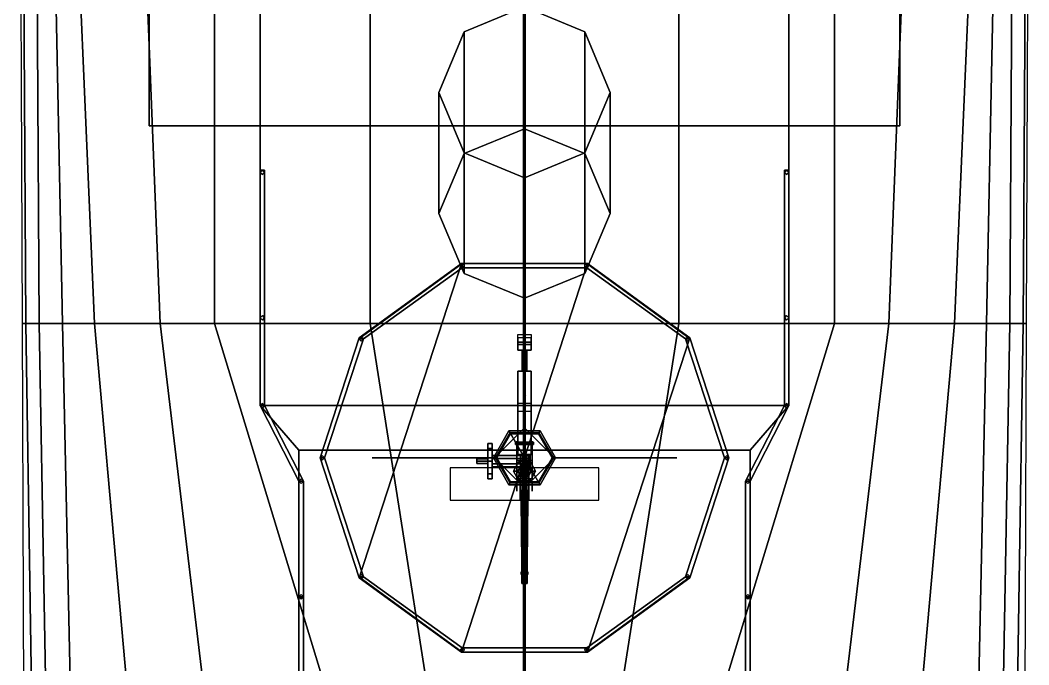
# Model space of a CAD drawing. Header units: millimetres. Extents: x -4.6 to 4.5, y -55.1 to 27.3.
# Drawn here: x -4.54 to 4.54, y -11.28 to -5.48 of the extents above; entities that cross this region are included whole.
import ezdxf

# ---------------------------------------------------------------- set-up
doc = ezdxf.new("R2010")
doc.units = ezdxf.units.MM
for name, color, linetype in [('gun', 1, 'Continuous'), ('h2', 7, 'Continuous'), ('sleeve', 5, 'Continuous'), ('turret', 2, 'Continuous')]:
    doc.layers.add(name, color=color, linetype=linetype)

msp = doc.modelspace()

# ---------------------------------------------------------------- linework, layer by layer
for points in [[(-3.38, -6.43, 3.41), (-3.38, 1.28, 3.41), (3.38, 1.28, 3.41), (3.38, -6.43, 3.41)], [(3.38, -6.43, 3.41), (3.38, 1.28, 3.41), (-3.38, 1.28, 3.41), (-3.38, -6.43, 3.41)], [(-3.38, -6.43, 4.27), (-3.38, -6.43, 3.41), (-3.38, 1.28, 3.41), (-3.38, 1.28, 4.27)], [(-3.38, 1.28, 4.27), (-3.38, 1.28, 3.41), (-3.38, -6.43, 3.41), (-3.38, -6.43, 4.27)], [(3.38, -6.43, 4.27), (3.38, -6.43, 3.41), (3.38, 1.28, 3.41), (3.38, 1.28, 4.27)], [(3.38, 1.28, 4.27), (3.38, 1.28, 3.41), (3.38, -6.43, 3.41), (3.38, -6.43, 4.27)], [(-2.38, 0.57, 3.41), (-2.38, 0.57, 1.02), (-2.38, -8.95, 1.02), (-2.38, -8.95, 3.41)], [(2.38, -8.95, 1.02), (2.38, 0.57, 1.02), (2.38, 0.57, 3.41), (2.38, -8.95, 3.41)], [(-0.01, -17.25, 10.25), (0.005, -17.25, 10.2587), (0.005, -2.49, 12.69), (-0.01, -2.49, 12.68)], [(0.005, -17.25, 10.2413), (-0.01, -17.25, 10.25), (-0.01, -2.49, 12.68), (0.005, -2.49, 12.67)], [(0.005, -17.25, 10.2587), (0.005, -17.25, 10.2413), (0.005, -2.49, 12.67), (0.005, -2.49, 12.69)], [(-4.54, -3.13, 2.14), (-4.52, -3.13, 1.02), (-4.49, -8.21, 1.08), (-4.52, -8.21, 2.15)], [(-4.52, -3.13, 1.02), (-4.4, -3.13, -1.95), (-4.37, -8.21, -0.57), (-4.49, -8.21, 1.08)], [(4.52, -3.13, 1.02), (-4.52, -3.13, 1.02), (-4.49, -8.21, 1.08), (4.49, -8.21, 1.08)], [(-4.4, -3.13, -1.95), (-4.26, -3.13, -2.62), (-4.16, -8.21, -1.76), (-4.37, -8.21, -0.57)], [(-4.26, -3.13, -2.62), (-4.09, -3.13, -2.93), (-3.87, -8.21, -2.4), (-4.16, -8.21, -1.76)], [(-4.09, -3.13, -2.93), (-3.48, -3.13, -3.38), (-3.28, -8.21, -3.01), (-3.87, -8.21, -2.4)], [(-3.48, -3.13, -3.38), (-2.79, -3.13, -3.63), (-2.79, -8.21, -3.26), (-3.28, -8.21, -3.01)], [(-2.79, -3.13, -3.63), (-1.39, -3.13, -3.93), (-1.39, -8.21, -3.76), (-2.79, -8.21, -3.26)], [(0, -8.21, -4.19), (-1.39, -8.21, -3.76), (-1.39, -3.13, -3.93), (0, -3.13, -4.07)], [(0, -5.36, 3.41), (-0.5445, -5.5855, 3.41), (-0.5445, -6.6808, 11.6458), (0, -6.4575, 11.6772)], [(-0.5445, -5.5855, 3.41), (0, -5.36, 3.41), (0, -6.4575, 11.6772), (-0.5445, -6.6808, 11.6458)], [(0.5445, -5.5855, 3.41), (0, -5.36, 3.41), (0, -6.4575, 11.6772), (0.5445, -6.6808, 11.6458)], [(0, -5.36, 3.41), (0.5445, -5.5855, 3.41), (0.5445, -6.6808, 11.6458), (0, -6.4575, 11.6772)], [(-0.5445, -5.5855, 3.41), (-0.77, -6.13, 3.41), (-0.77, -7.22, 11.57), (-0.5445, -6.6808, 11.6458)], [(-0.77, -6.13, 3.41), (-0.5445, -5.5855, 3.41), (-0.5445, -6.6808, 11.6458), (-0.77, -7.22, 11.57)], [(0.77, -6.13, 3.41), (0.5445, -5.5855, 3.41), (0.5445, -6.6808, 11.6458), (0.77, -7.22, 11.57)], [(0.5445, -5.5855, 3.41), (0.77, -6.13, 3.41), (0.77, -7.22, 11.57), (0.5445, -6.6808, 11.6458)], [(-0.77, -6.13, 3.41), (-0.5445, -6.6745, 3.41), (-0.5445, -7.7592, 11.4942), (-0.77, -7.22, 11.57)], [(-0.5445, -6.6745, 3.41), (-0.77, -6.13, 3.41), (-0.77, -7.22, 11.57), (-0.5445, -7.7592, 11.4942)], [(0.5445, -6.6745, 3.41), (0.77, -6.13, 3.41), (0.77, -7.22, 11.57), (0.5445, -7.7592, 11.4942)], [(0.77, -6.13, 3.41), (0.5445, -6.6745, 3.41), (0.5445, -7.7592, 11.4942), (0.77, -7.22, 11.57)], [(-0.73, -6.43, 4.27), (-0.73, -6.43, 3.41), (-3.38, -6.43, 3.41), (-3.38, -6.43, 4.27)], [(-3.38, -6.43, 4.27), (-3.38, -6.43, 3.41), (-0.73, -6.43, 3.41), (-0.73, -6.43, 4.27)], [(2.38, -8.95, 3.41), (2.38, -6.43, 3.41), (-2.38, -6.43, 3.41), (-2.38, -8.95, 3.41)], [(3.38, -6.43, 4.27), (3.38, -6.43, 3.41), (0.73, -6.43, 3.41), (0.73, -6.43, 4.27)], [(0.73, -6.43, 4.27), (0.73, -6.43, 3.41), (3.38, -6.43, 3.41), (3.38, -6.43, 4.27)], [(-0.5445, -6.6745, 3.41), (0, -6.9, 3.41), (0, -7.9825, 11.4628), (-0.5445, -7.7592, 11.4942)], [(0, -6.9, 3.41), (-0.5445, -6.6745, 3.41), (-0.5445, -7.7592, 11.4942), (0, -7.9825, 11.4628)], [(0, -6.9, 3.41), (0.5445, -6.6745, 3.41), (0.5445, -7.7592, 11.4942), (0, -7.9825, 11.4628)], [(0.5445, -6.6745, 3.41), (0, -6.9, 3.41), (0, -7.9825, 11.4628), (0.5445, -7.7592, 11.4942)], [(-2.36, -6.83, 3.41), (-2.38, -6.85, 3.41), (-2.38, -6.85, 4.22), (-2.36, -6.83, 4.22)], [(-2.34, -8.95, 4.22), (-2.34, -6.83, 4.22), (-2.38, -6.83, 4.22), (-2.38, -8.95, 4.22)], [(-2.38, -8.95, 4.22), (-2.38, -6.83, 4.22), (-2.34, -6.83, 4.22), (-2.34, -8.95, 4.22)], [(-2.38, -6.85, 3.41), (-2.36, -6.87, 3.41), (-2.36, -6.87, 4.22), (-2.38, -6.85, 4.22)], [(-2.34, -6.85, 3.41), (-2.36, -6.83, 3.41), (-2.36, -6.83, 4.22), (-2.34, -6.85, 4.22)], [(-2.36, -6.87, 3.41), (-2.34, -6.85, 3.41), (-2.34, -6.85, 4.22), (-2.36, -6.87, 4.22)], [(2.36, -6.83, 3.41), (2.34, -6.85, 3.41), (2.34, -6.85, 4.22), (2.36, -6.83, 4.22)], [(2.34, -8.95, 4.22), (2.34, -6.83, 4.22), (2.38, -6.83, 4.22), (2.38, -8.95, 4.22)], [(2.38, -8.95, 4.22), (2.38, -6.83, 4.22), (2.34, -6.83, 4.22), (2.34, -8.95, 4.22)], [(2.34, -6.85, 3.41), (2.36, -6.87, 3.41), (2.36, -6.87, 4.22), (2.34, -6.85, 4.22)], [(2.38, -6.85, 3.41), (2.36, -6.83, 3.41), (2.36, -6.83, 4.22), (2.38, -6.85, 4.22)], [(2.36, -6.87, 3.41), (2.38, -6.85, 3.41), (2.38, -6.85, 4.22), (2.36, -6.87, 4.22)], [(-1.84, -9.42, 6.8), (-1.4886, -8.3385, 6.8), (-0.5686, -7.6701, 6.8), (-1.4886, -10.5015, 6.8)], [(-1.4886, -10.5015, 6.8), (-0.5686, -7.6701, 6.8), (-1.4886, -8.3385, 6.8), (-1.84, -9.42, 6.8)], [(-1.49, -8.35, 7.61), (-0.56, -7.67, 7.61), (-0.56, -7.71, 7.61), (-1.45, -8.35, 7.61)], [(-1.45, -8.35, 7.61), (-0.56, -7.71, 7.61), (-0.56, -7.67, 7.61), (-1.49, -8.35, 7.61)], [(-1.4886, -10.5015, 6.8), (-0.5686, -7.6701, 6.8), (0.5686, -7.6701, 6.8), (-0.5686, -11.1699, 6.8)], [(-0.5686, -11.1699, 6.8), (0.5686, -7.6701, 6.8), (-0.5686, -7.6701, 6.8), (-1.4886, -10.5015, 6.8)], [(-0.56, -7.67, 6.8), (-0.58, -7.69, 6.8), (-0.58, -7.69, 7.61), (-0.56, -7.67, 7.61)], [(-0.58, -7.69, 6.8), (-0.56, -7.71, 6.8), (-0.56, -7.71, 7.61), (-0.58, -7.69, 7.61)], [(-0.5686, -11.1699, 6.8), (0.5686, -7.6701, 6.8), (1.4886, -8.3385, 6.8), (0.5686, -11.1699, 6.8)], [(0.5686, -11.1699, 6.8), (1.4886, -8.3385, 6.8), (0.5686, -7.6701, 6.8), (-0.5686, -11.1699, 6.8)], [(-0.54, -7.69, 6.8), (-0.56, -7.67, 6.8), (-0.56, -7.67, 7.61), (-0.54, -7.69, 7.61)], [(-0.56, -7.71, 7.61), (0.56, -7.71, 7.61), (0.56, -7.67, 7.61), (-0.56, -7.67, 7.61)], [(-0.56, -7.67, 7.61), (0.56, -7.67, 7.61), (0.56, -7.71, 7.61), (-0.56, -7.71, 7.61)], [(-0.56, -7.71, 6.8), (-0.54, -7.69, 6.8), (-0.54, -7.69, 7.61), (-0.56, -7.71, 7.61)], [(0.56, -7.67, 6.8), (0.54, -7.69, 6.8), (0.54, -7.69, 7.61), (0.56, -7.67, 7.61)], [(0.54, -7.69, 6.8), (0.56, -7.71, 6.8), (0.56, -7.71, 7.61), (0.54, -7.69, 7.61)], [(0.58, -7.69, 6.8), (0.56, -7.67, 6.8), (0.56, -7.67, 7.61), (0.58, -7.69, 7.61)], [(1.45, -8.35, 7.61), (0.56, -7.71, 7.61), (0.56, -7.67, 7.61), (1.49, -8.35, 7.61)], [(1.49, -8.35, 7.61), (0.56, -7.67, 7.61), (0.56, -7.71, 7.61), (1.45, -8.35, 7.61)], [(0.56, -7.71, 6.8), (0.58, -7.69, 6.8), (0.58, -7.69, 7.61), (0.56, -7.71, 7.61)], [(0, -9.15, 6.21), (0, -8.05, 6.74), (0, -8.05, 6.8), (0, -9.15, 6.8)], [(0, -9.15, 6.8), (0, -8.05, 6.8), (0, -8.05, 6.74), (0, -9.15, 6.21)], [(-2.36, -8.14, 3.41), (-2.38, -8.16, 3.41), (-2.38, -8.16, 4.22), (-2.36, -8.14, 4.22)], [(-2.38, -8.16, 3.41), (-2.36, -8.18, 3.41), (-2.36, -8.18, 4.22), (-2.38, -8.16, 4.22)], [(-2.34, -8.16, 3.41), (-2.36, -8.14, 3.41), (-2.36, -8.14, 4.22), (-2.34, -8.16, 4.22)], [(-2.36, -8.18, 3.41), (-2.34, -8.16, 3.41), (-2.34, -8.16, 4.22), (-2.36, -8.18, 4.22)], [(2.36, -8.14, 3.41), (2.34, -8.16, 3.41), (2.34, -8.16, 4.22), (2.36, -8.14, 4.22)], [(2.34, -8.16, 3.41), (2.36, -8.18, 3.41), (2.36, -8.18, 4.22), (2.34, -8.16, 4.22)], [(2.38, -8.16, 3.41), (2.36, -8.14, 3.41), (2.36, -8.14, 4.22), (2.38, -8.16, 4.22)], [(2.36, -8.18, 3.41), (2.38, -8.16, 3.41), (2.38, -8.16, 4.22), (2.36, -8.18, 4.22)], [(-4.52, -8.21, 2.15), (-4.49, -8.21, 1.08), (-4.41, -13.24, 1.11), (-4.5, -13.24, 2.17)], [(-4.49, -8.21, 1.08), (-4.37, -8.21, -0.57), (-4.28, -13.24, -0.14), (-4.41, -13.24, 1.11)], [(4.49, -8.21, 1.08), (-4.49, -8.21, 1.08), (-4.41, -13.24, 1.11), (4.41, -13.24, 1.11)], [(-4.37, -8.21, -0.57), (-4.16, -8.21, -1.76), (-4.05, -13.24, -0.87), (-4.28, -13.24, -0.14)], [(-4.16, -8.21, -1.76), (-3.87, -8.21, -2.4), (-3.42, -13.24, -1.81), (-4.05, -13.24, -0.87)], [(-3.87, -8.21, -2.4), (-3.28, -8.21, -3.01), (-2.68, -13.24, -2.49), (-3.42, -13.24, -1.81)], [(-3.28, -8.21, -3.01), (-2.79, -8.21, -3.26), (-1.26, -13.24, -3.41), (-2.68, -13.24, -2.49)], [(-2.79, -8.21, -3.26), (-1.39, -8.21, -3.76), (-0.6, -13.24, -3.91), (-1.26, -13.24, -3.41)], [(0, -13.24, -4.67), (-0.6, -13.24, -3.91), (-1.39, -8.21, -3.76), (0, -8.21, -4.19)], [(-1.49, -8.35, 7.61), (-1.84, -9.42, 7.61), (-1.8, -9.42, 7.61), (-1.45, -8.35, 7.61)], [(-1.45, -8.35, 7.61), (-1.8, -9.42, 7.61), (-1.84, -9.42, 7.61), (-1.49, -8.35, 7.61)], [(-1.47, -8.33, 6.8), (-1.49, -8.35, 6.8), (-1.49, -8.35, 7.61), (-1.47, -8.33, 7.61)], [(-1.49, -8.35, 6.8), (-1.47, -8.37, 6.8), (-1.47, -8.37, 7.61), (-1.49, -8.35, 7.61)], [(-1.45, -8.35, 6.8), (-1.47, -8.33, 6.8), (-1.47, -8.33, 7.61), (-1.45, -8.35, 7.61)], [(-1.47, -8.37, 6.8), (-1.45, -8.35, 6.8), (-1.45, -8.35, 7.61), (-1.47, -8.37, 7.61)], [(0.5686, -11.1699, 6.8), (1.4886, -8.3385, 6.8), (1.84, -9.42, 6.8), (1.4886, -10.5015, 6.8)], [(1.4886, -10.5015, 6.8), (1.84, -9.42, 6.8), (1.4886, -8.3385, 6.8), (0.5686, -11.1699, 6.8)], [(1.47, -8.33, 6.8), (1.45, -8.35, 6.8), (1.45, -8.35, 7.61), (1.47, -8.33, 7.61)], [(1.45, -8.35, 7.61), (1.8, -9.42, 7.61), (1.84, -9.42, 7.61), (1.49, -8.35, 7.61)], [(1.49, -8.35, 7.61), (1.84, -9.42, 7.61), (1.8, -9.42, 7.61), (1.45, -8.35, 7.61)], [(1.45, -8.35, 6.8), (1.47, -8.37, 6.8), (1.47, -8.37, 7.61), (1.45, -8.35, 7.61)], [(1.49, -8.35, 6.8), (1.47, -8.33, 6.8), (1.47, -8.33, 7.61), (1.49, -8.35, 7.61)], [(1.47, -8.37, 6.8), (1.49, -8.35, 6.8), (1.49, -8.35, 7.61), (1.47, -8.37, 7.61)], [(-2.36, -8.93, 3.41), (-2.38, -8.95, 3.41), (-2.38, -8.95, 4.22), (-2.36, -8.93, 4.22)], [(2.03, -9.35, 3.41), (2.38, -8.95, 3.41), (-2.38, -8.95, 3.41), (-2.03, -9.35, 3.41)], [(-2.38, -8.95, 3.41), (-2.38, -8.95, 1.02), (-2.03, -9.35, 1.02), (-2.03, -9.35, 3.41)], [(-2.38, -8.95, 3.41), (-2.36, -8.97, 3.41), (-2.36, -8.97, 4.22), (-2.38, -8.95, 4.22)], [(-2.03, -9.63, 4.22), (-2.38, -8.95, 4.22), (-2.34, -8.95, 4.22), (-1.99, -9.63, 4.22)], [(-1.99, -9.63, 4.22), (-2.34, -8.95, 4.22), (-2.38, -8.95, 4.22), (-2.03, -9.63, 4.22)], [(-2.34, -8.95, 3.41), (-2.36, -8.93, 3.41), (-2.36, -8.93, 4.22), (-2.34, -8.95, 4.22)], [(-2.36, -8.97, 3.41), (-2.34, -8.95, 3.41), (-2.34, -8.95, 4.22), (-2.36, -8.97, 4.22)], [(2.03, -9.63, 4.22), (2.38, -8.95, 4.22), (2.34, -8.95, 4.22), (1.99, -9.63, 4.22)], [(1.99, -9.63, 4.22), (2.34, -8.95, 4.22), (2.38, -8.95, 4.22), (2.03, -9.63, 4.22)], [(2.03, -9.35, 1.02), (2.38, -8.95, 1.02), (2.38, -8.95, 3.41), (2.03, -9.35, 3.41)], [(2.36, -8.93, 3.41), (2.34, -8.95, 3.41), (2.34, -8.95, 4.22), (2.36, -8.93, 4.22)], [(2.34, -8.95, 3.41), (2.36, -8.97, 3.41), (2.36, -8.97, 4.22), (2.34, -8.95, 4.22)], [(2.38, -8.95, 3.41), (2.36, -8.93, 3.41), (2.36, -8.93, 4.22), (2.38, -8.95, 4.22)], [(2.36, -8.97, 3.41), (2.38, -8.95, 3.41), (2.38, -8.95, 4.22), (2.36, -8.97, 4.22)], [(0, -9.15, 3.41), (-0.27, -9.42, 3.41), (-0.27, -9.42, 6.8), (0, -9.15, 6.8)], [(0.27, -9.42, 3.41), (0, -9.15, 3.41), (0, -9.15, 6.8), (0.27, -9.42, 6.8)], [(-0.25, -9.42, 6.88), (-0.125, -9.2035, 6.88), (-0.14, -9.1775, 6.85), (-0.28, -9.42, 6.85)], [(-0.14, -9.1775, 6.8), (-0.28, -9.42, 6.8), (-0.28, -9.42, 6.85), (-0.14, -9.1775, 6.85)], [(-0.125, -9.2035, 6.88), (-0.25, -9.42, 6.88), (-0.25, -9.42, 7.49), (-0.125, -9.2035, 7.49)], [(-0.125, -9.2035, 6.88), (0.125, -9.2035, 6.88), (0.14, -9.1775, 6.85), (-0.14, -9.1775, 6.85)], [(0.14, -9.1775, 6.8), (-0.14, -9.1775, 6.8), (-0.14, -9.1775, 6.85), (0.14, -9.1775, 6.85)], [(0.125, -9.2035, 6.88), (-0.125, -9.2035, 6.88), (-0.125, -9.2035, 7.49), (0.125, -9.2035, 7.49)], [(0.125, -9.2035, 6.88), (0.25, -9.42, 6.88), (0.28, -9.42, 6.85), (0.14, -9.1775, 6.85)], [(0.25, -9.42, 6.88), (0.125, -9.2035, 6.88), (0.125, -9.2035, 7.49), (0.25, -9.42, 7.49)], [(0.28, -9.42, 6.8), (0.14, -9.1775, 6.8), (0.14, -9.1775, 6.85), (0.28, -9.42, 6.85)], [(2.03, -16.83, 3.67), (2.03, -9.35, 3.41), (-2.03, -9.35, 3.41), (-2.03, -16.83, 3.67)], [(-2.03, -9.35, 3.41), (-2.03, -9.35, 1.02), (-2.03, -16.83, 1.17), (-2.03, -16.83, 3.67)], [(2.03, -16.83, 1.17), (2.03, -9.35, 1.02), (2.03, -9.35, 3.41), (2.03, -16.83, 3.67)], [(-1.82, -9.4, 6.8), (-1.84, -9.42, 6.8), (-1.84, -9.42, 7.61), (-1.82, -9.4, 7.61)], [(-1.84, -9.42, 6.8), (-1.82, -9.44, 6.8), (-1.82, -9.44, 7.61), (-1.84, -9.42, 7.61)], [(-1.8, -9.42, 7.61), (-1.45, -10.49, 7.61), (-1.49, -10.49, 7.61), (-1.84, -9.42, 7.61)], [(-1.84, -9.42, 7.61), (-1.49, -10.49, 7.61), (-1.45, -10.49, 7.61), (-1.8, -9.42, 7.61)], [(-1.8, -9.42, 6.8), (-1.82, -9.4, 6.8), (-1.82, -9.4, 7.61), (-1.8, -9.42, 7.61)], [(-1.82, -9.44, 6.8), (-1.8, -9.42, 6.8), (-1.8, -9.42, 7.61), (-1.82, -9.44, 7.61)], [(-0.27, -9.42, 6.8), (-1.37, -9.42, 6.8), (-1.37, -9.42, 6.74), (-0.27, -9.42, 6.21)], [(-0.27, -9.42, 6.21), (-1.37, -9.42, 6.74), (-1.37, -9.42, 6.8), (-0.27, -9.42, 6.8)], [(-0.125, -9.6365, 6.88), (-0.25, -9.42, 6.88), (-0.28, -9.42, 6.85), (-0.14, -9.6625, 6.85)], [(-0.28, -9.42, 6.8), (-0.14, -9.6625, 6.8), (-0.14, -9.6625, 6.85), (-0.28, -9.42, 6.85)], [(-0.27, -9.42, 3.41), (0, -9.69, 3.42), (0, -9.69, 6.8), (-0.27, -9.42, 6.8)], [(-0.25, -9.42, 6.88), (-0.125, -9.6365, 6.88), (-0.125, -9.6365, 7.49), (-0.25, -9.42, 7.49)], [(0, -9.69, 3.42), (0.27, -9.42, 3.41), (0.27, -9.42, 6.8), (0, -9.69, 6.8)], [(0.125, -9.6365, 6.88), (0.25, -9.42, 6.88), (0.25, -9.42, 7.49), (0.125, -9.6365, 7.49)], [(0.25, -9.42, 6.88), (0.125, -9.6365, 6.88), (0.14, -9.6625, 6.85), (0.28, -9.42, 6.85)], [(0.14, -9.6625, 6.8), (0.28, -9.42, 6.8), (0.28, -9.42, 6.85), (0.14, -9.6625, 6.85)], [(0.27, -9.42, 6.8), (1.37, -9.42, 6.8), (1.37, -9.42, 6.74), (0.27, -9.42, 6.21)], [(0.27, -9.42, 6.21), (1.37, -9.42, 6.74), (1.37, -9.42, 6.8), (0.27, -9.42, 6.8)], [(1.84, -9.42, 7.61), (1.49, -10.49, 7.61), (1.45, -10.49, 7.61), (1.8, -9.42, 7.61)], [(1.8, -9.42, 7.61), (1.45, -10.49, 7.61), (1.49, -10.49, 7.61), (1.84, -9.42, 7.61)], [(1.82, -9.4, 6.8), (1.8, -9.42, 6.8), (1.8, -9.42, 7.61), (1.82, -9.4, 7.61)], [(1.8, -9.42, 6.8), (1.82, -9.44, 6.8), (1.82, -9.44, 7.61), (1.8, -9.42, 7.61)], [(1.84, -9.42, 6.8), (1.82, -9.4, 6.8), (1.82, -9.4, 7.61), (1.84, -9.42, 7.61)], [(1.82, -9.44, 6.8), (1.84, -9.42, 6.8), (1.84, -9.42, 7.61), (1.82, -9.44, 7.61)], [(-2.01, -9.61, 3.41), (-2.03, -9.63, 3.41), (-2.03, -9.63, 4.22), (-2.01, -9.61, 4.22)], [(-1.99, -9.63, 3.41), (-2.01, -9.61, 3.41), (-2.01, -9.61, 4.22), (-1.99, -9.63, 4.22)], [(2.01, -9.61, 3.41), (1.99, -9.63, 3.41), (1.99, -9.63, 4.22), (2.01, -9.61, 4.22)], [(2.03, -9.63, 3.41), (2.01, -9.61, 3.41), (2.01, -9.61, 4.22), (2.03, -9.63, 4.22)], [(-2.03, -9.63, 3.41), (-2.01, -9.65, 3.41), (-2.01, -9.65, 4.22), (-2.03, -9.63, 4.22)], [(-2.03, -10.67, 4.26), (-2.03, -9.63, 4.22), (-1.99, -9.63, 4.22), (-1.99, -10.67, 4.26)], [(-1.99, -10.67, 4.26), (-1.99, -9.63, 4.22), (-2.03, -9.63, 4.22), (-2.03, -10.67, 4.26)], [(-2.01, -9.65, 3.41), (-1.99, -9.63, 3.41), (-1.99, -9.63, 4.22), (-2.01, -9.65, 4.22)], [(0.125, -9.6365, 6.88), (-0.125, -9.6365, 6.88), (-0.14, -9.6625, 6.85), (0.14, -9.6625, 6.85)], [(-0.14, -9.6625, 6.8), (0.14, -9.6625, 6.8), (0.14, -9.6625, 6.85), (-0.14, -9.6625, 6.85)], [(-0.125, -9.6365, 6.88), (0.125, -9.6365, 6.88), (0.125, -9.6365, 7.49), (-0.125, -9.6365, 7.49)], [(0, -9.69, 6.8), (0, -10.79, 6.8), (0, -10.79, 6.74), (0, -9.69, 6.21)], [(0, -9.69, 6.21), (0, -10.79, 6.74), (0, -10.79, 6.8), (0, -9.69, 6.8)], [(1.99, -9.63, 3.41), (2.01, -9.65, 3.41), (2.01, -9.65, 4.22), (1.99, -9.63, 4.22)], [(2.03, -10.67, 4.26), (2.03, -9.63, 4.22), (1.99, -9.63, 4.22), (1.99, -10.67, 4.26)], [(1.99, -10.67, 4.26), (1.99, -9.63, 4.22), (2.03, -9.63, 4.22), (2.03, -10.67, 4.26)], [(2.01, -9.65, 3.41), (2.03, -9.63, 3.41), (2.03, -9.63, 4.22), (2.01, -9.65, 4.22)], [(-1.47, -10.47, 6.8), (-1.49, -10.49, 6.8), (-1.49, -10.49, 7.61), (-1.47, -10.47, 7.61)], [(-1.49, -10.49, 7.61), (-0.56, -11.17, 7.61), (-0.56, -11.13, 7.61), (-1.45, -10.49, 7.61)], [(-1.45, -10.49, 7.61), (-0.56, -11.13, 7.61), (-0.56, -11.17, 7.61), (-1.49, -10.49, 7.61)], [(-1.49, -10.49, 6.8), (-1.47, -10.51, 6.8), (-1.47, -10.51, 7.61), (-1.49, -10.49, 7.61)], [(-1.45, -10.49, 6.8), (-1.47, -10.47, 6.8), (-1.47, -10.47, 7.61), (-1.45, -10.49, 7.61)], [(-1.47, -10.51, 6.8), (-1.45, -10.49, 6.8), (-1.45, -10.49, 7.61), (-1.47, -10.51, 7.61)], [(1.49, -10.49, 7.61), (0.56, -11.17, 7.61), (0.56, -11.13, 7.61), (1.45, -10.49, 7.61)], [(1.45, -10.49, 7.61), (0.56, -11.13, 7.61), (0.56, -11.17, 7.61), (1.49, -10.49, 7.61)], [(1.47, -10.47, 6.8), (1.45, -10.49, 6.8), (1.45, -10.49, 7.61), (1.47, -10.47, 7.61)], [(1.45, -10.49, 6.8), (1.47, -10.51, 6.8), (1.47, -10.51, 7.61), (1.45, -10.49, 7.61)], [(1.49, -10.49, 6.8), (1.47, -10.47, 6.8), (1.47, -10.47, 7.61), (1.49, -10.49, 7.61)], [(1.47, -10.51, 6.8), (1.49, -10.49, 6.8), (1.49, -10.49, 7.61), (1.47, -10.51, 7.61)], [(-2.01, -10.65, 3.45), (-2.03, -10.67, 3.45), (-2.03, -10.67, 4.26), (-2.01, -10.65, 4.26)], [(-2.03, -10.67, 3.45), (-2.01, -10.69, 3.45), (-2.01, -10.69, 4.26), (-2.03, -10.67, 4.26)], [(-1.99, -12.11, 4.31), (-1.99, -10.67, 4.26), (-2.03, -10.67, 4.26), (-2.03, -12.11, 4.31)], [(-2.03, -12.11, 4.31), (-2.03, -10.67, 4.26), (-1.99, -10.67, 4.26), (-1.99, -12.11, 4.31)], [(-1.99, -10.67, 3.45), (-2.01, -10.65, 3.45), (-2.01, -10.65, 4.26), (-1.99, -10.67, 4.26)], [(-2.01, -10.69, 3.45), (-1.99, -10.67, 3.45), (-1.99, -10.67, 4.26), (-2.01, -10.69, 4.26)], [(2.01, -10.65, 3.45), (1.99, -10.67, 3.45), (1.99, -10.67, 4.26), (2.01, -10.65, 4.26)], [(1.99, -10.67, 3.45), (2.01, -10.69, 3.45), (2.01, -10.69, 4.26), (1.99, -10.67, 4.26)], [(1.99, -12.11, 4.31), (1.99, -10.67, 4.26), (2.03, -10.67, 4.26), (2.03, -12.11, 4.31)], [(2.03, -12.11, 4.31), (2.03, -10.67, 4.26), (1.99, -10.67, 4.26), (1.99, -12.11, 4.31)], [(2.03, -10.67, 3.45), (2.01, -10.65, 3.45), (2.01, -10.65, 4.26), (2.03, -10.67, 4.26)], [(2.01, -10.69, 3.45), (2.03, -10.67, 3.45), (2.03, -10.67, 4.26), (2.01, -10.69, 4.26)], [(-0.56, -11.13, 6.8), (-0.58, -11.15, 6.8), (-0.58, -11.15, 7.61), (-0.56, -11.13, 7.61)], [(-0.58, -11.15, 6.8), (-0.56, -11.17, 6.8), (-0.56, -11.17, 7.61), (-0.58, -11.15, 7.61)], [(-0.54, -11.15, 6.8), (-0.56, -11.13, 6.8), (-0.56, -11.13, 7.61), (-0.54, -11.15, 7.61)], [(0.56, -11.13, 7.61), (-0.56, -11.13, 7.61), (-0.56, -11.17, 7.61), (0.56, -11.17, 7.61)], [(0.56, -11.17, 7.61), (-0.56, -11.17, 7.61), (-0.56, -11.13, 7.61), (0.56, -11.13, 7.61)], [(-0.56, -11.17, 6.8), (-0.54, -11.15, 6.8), (-0.54, -11.15, 7.61), (-0.56, -11.17, 7.61)], [(0.56, -11.13, 6.8), (0.54, -11.15, 6.8), (0.54, -11.15, 7.61), (0.56, -11.13, 7.61)], [(0.54, -11.15, 6.8), (0.56, -11.17, 6.8), (0.56, -11.17, 7.61), (0.54, -11.15, 7.61)], [(0.58, -11.15, 6.8), (0.56, -11.13, 6.8), (0.56, -11.13, 7.61), (0.58, -11.15, 7.61)], [(0.56, -11.17, 6.8), (0.58, -11.15, 6.8), (0.58, -11.15, 7.61), (0.56, -11.17, 7.61)]]:
    msp.add_3dface(points)
at = {"layer": 'gun'}
for points in [[(-0.015, -9.81, 7.834), (-0.03, -9.81, 7.86), (-0.035, -9.39, 7.86), (-0.0175, -9.39, 7.8297)], [(-0.03, -9.81, 7.86), (-0.015, -9.81, 7.886), (-0.0175, -9.39, 7.8903), (-0.035, -9.39, 7.86)], [(0.015, -9.81, 7.834), (-0.015, -9.81, 7.834), (-0.0175, -9.39, 7.8297), (0.0175, -9.39, 7.8297)], [(-0.015, -9.81, 7.886), (0.015, -9.81, 7.886), (0.0175, -9.39, 7.8903), (-0.0175, -9.39, 7.8903)], [(0.03, -9.81, 7.86), (0.015, -9.81, 7.834), (0.0175, -9.39, 7.8297), (0.035, -9.39, 7.86)], [(0.015, -9.81, 7.886), (0.03, -9.81, 7.86), (0.035, -9.39, 7.86), (0.0175, -9.39, 7.8903)], [(-0.015, -9.81, 7.886), (-0.03, -9.81, 7.86), (-0.025, -10.36, 7.86), (-0.0125, -10.36, 7.8817)], [(-0.03, -9.81, 7.86), (-0.015, -9.81, 7.834), (-0.0125, -10.36, 7.8383), (-0.025, -10.36, 7.86)], [(0.015, -9.81, 7.886), (-0.015, -9.81, 7.886), (-0.0125, -10.36, 7.8817), (0.0125, -10.36, 7.8817)], [(-0.015, -9.81, 7.834), (0.015, -9.81, 7.834), (0.0125, -10.36, 7.8383), (-0.0125, -10.36, 7.8383)], [(0.03, -9.81, 7.86), (0.015, -9.81, 7.886), (0.0125, -10.36, 7.8817), (0.025, -10.36, 7.86)], [(0.015, -9.81, 7.834), (0.03, -9.81, 7.86), (0.025, -10.36, 7.86), (0.0125, -10.36, 7.8383)], [(-0.0125, -10.55, 7.8383), (-0.025, -10.55, 7.86), (-0.025, -10.36, 7.86), (-0.0125, -10.36, 7.8383)], [(-0.025, -10.55, 7.86), (-0.0125, -10.55, 7.8817), (-0.0125, -10.36, 7.8817), (-0.025, -10.36, 7.86)], [(0.0125, -10.55, 7.8383), (-0.0125, -10.55, 7.8383), (-0.0125, -10.36, 7.8383), (0.0125, -10.36, 7.8383)], [(-0.0125, -10.55, 7.8817), (0.0125, -10.55, 7.8817), (0.0125, -10.36, 7.8817), (-0.0125, -10.36, 7.8817)], [(0.025, -10.55, 7.86), (0.0125, -10.55, 7.8383), (0.0125, -10.36, 7.8383), (0.025, -10.36, 7.86)], [(0.0125, -10.55, 7.8817), (0.025, -10.55, 7.86), (0.025, -10.36, 7.86), (0.0125, -10.36, 7.8817)], [(-0.03, -10.445, 7.86), (0.03, -10.445, 7.86), (0.015, -10.445, 7.834), (-0.015, -10.445, 7.834)], [(-0.015, -10.445, 7.886), (0.015, -10.445, 7.886), (0.03, -10.445, 7.86), (-0.03, -10.445, 7.86)], [(-0.015, -10.47, 7.834), (-0.03, -10.47, 7.86), (-0.03, -10.445, 7.86), (-0.015, -10.445, 7.834)], [(-0.03, -10.47, 7.86), (-0.015, -10.47, 7.886), (-0.015, -10.445, 7.886), (-0.03, -10.445, 7.86)], [(-0.03, -10.47, 7.86), (0.03, -10.47, 7.86), (0.015, -10.47, 7.886), (-0.015, -10.47, 7.886)], [(-0.015, -10.47, 7.834), (0.015, -10.47, 7.834), (0.03, -10.47, 7.86), (-0.03, -10.47, 7.86)], [(0.015, -10.47, 7.834), (-0.015, -10.47, 7.834), (-0.015, -10.445, 7.834), (0.015, -10.445, 7.834)], [(-0.015, -10.47, 7.886), (0.015, -10.47, 7.886), (0.015, -10.445, 7.886), (-0.015, -10.445, 7.886)], [(0.03, -10.47, 7.86), (0.015, -10.47, 7.834), (0.015, -10.445, 7.834), (0.03, -10.445, 7.86)], [(0.015, -10.47, 7.886), (0.03, -10.47, 7.86), (0.03, -10.445, 7.86), (0.015, -10.445, 7.886)], [(-0.0125, -10.55, 7.8383), (0.0125, -10.55, 7.8383), (0.025, -10.55, 7.86), (-0.025, -10.55, 7.86)], [(-0.025, -10.55, 7.86), (0.025, -10.55, 7.86), (0.0125, -10.55, 7.8817), (-0.0125, -10.55, 7.8817)]]:
    msp.add_3dface(points, dxfattribs=at)
at = {"layer": 'h2'}
for points in [[(0, -8.21, -4.19), (1.39, -8.21, -3.76), (1.39, -3.13, -3.93), (0, -3.13, -4.07)], [(2.79, -3.13, -3.63), (1.39, -3.13, -3.93), (1.39, -8.21, -3.76), (2.79, -8.21, -3.26)], [(3.48, -3.13, -3.38), (2.79, -3.13, -3.63), (2.79, -8.21, -3.26), (3.28, -8.21, -3.01)], [(4.09, -3.13, -2.93), (3.48, -3.13, -3.38), (3.28, -8.21, -3.01), (3.87, -8.21, -2.4)], [(4.26, -3.13, -2.62), (4.09, -3.13, -2.93), (3.87, -8.21, -2.4), (4.16, -8.21, -1.76)], [(4.4, -3.13, -1.95), (4.26, -3.13, -2.62), (4.16, -8.21, -1.76), (4.37, -8.21, -0.57)], [(4.52, -3.13, 1.02), (4.4, -3.13, -1.95), (4.37, -8.21, -0.57), (4.49, -8.21, 1.08)], [(4.54, -3.13, 2.14), (4.52, -3.13, 1.02), (4.49, -8.21, 1.08), (4.52, -8.21, 2.15)], [(0, -13.24, -4.67), (0.6, -13.24, -3.91), (1.39, -8.21, -3.76), (0, -8.21, -4.19)], [(2.79, -8.21, -3.26), (1.39, -8.21, -3.76), (0.6, -13.24, -3.91), (1.26, -13.24, -3.41)], [(3.28, -8.21, -3.01), (2.79, -8.21, -3.26), (1.26, -13.24, -3.41), (2.68, -13.24, -2.49)], [(3.87, -8.21, -2.4), (3.28, -8.21, -3.01), (2.68, -13.24, -2.49), (3.42, -13.24, -1.81)], [(4.16, -8.21, -1.76), (3.87, -8.21, -2.4), (3.42, -13.24, -1.81), (4.05, -13.24, -0.87)], [(4.37, -8.21, -0.57), (4.16, -8.21, -1.76), (4.05, -13.24, -0.87), (4.28, -13.24, -0.14)], [(4.49, -8.21, 1.08), (4.37, -8.21, -0.57), (4.28, -13.24, -0.14), (4.41, -13.24, 1.11)], [(4.52, -8.21, 2.15), (4.49, -8.21, 1.08), (4.41, -13.24, 1.11), (4.5, -13.24, 2.17)]]:
    msp.add_3dface(points, dxfattribs=at)
at = {"layer": 'sleeve'}
for points in [[(0.06, -8.31, 7.95), (0.06, -8.38, 7.95), (-0.06, -8.38, 7.95), (-0.06, -8.31, 7.95)], [(0.06, -8.4, 7.73), (0.06, -8.34, 7.7), (-0.06, -8.34, 7.7), (-0.06, -8.4, 7.73)], [(0.06, -8.38, 7.95), (0.06, -8.45, 7.88), (-0.06, -8.45, 7.88), (-0.06, -8.38, 7.95)], [(0.06, -8.45, 7.8), (0.06, -8.4, 7.73), (-0.06, -8.4, 7.73), (-0.06, -8.45, 7.8)], [(0.06, -8.45, 7.88), (0.06, -8.45, 7.8), (-0.06, -8.45, 7.8), (-0.06, -8.45, 7.88)], [(0, -8.64, 7.83), (-0.02, -8.64, 7.85), (-0.02, -8.45, 7.85), (0, -8.45, 7.83)], [(-0.02, -8.64, 7.85), (0, -8.64, 7.87), (0, -8.45, 7.87), (-0.02, -8.45, 7.85)], [(0.02, -8.64, 7.85), (0, -8.64, 7.83), (0, -8.45, 7.83), (0.02, -8.45, 7.85)], [(0, -8.64, 7.87), (0.02, -8.64, 7.85), (0.02, -8.45, 7.85), (0, -8.45, 7.87)], [(0, -8.61, 7.78), (-0.01, -8.6, 7.78), (0, -8.59, 7.78), (0.01, -8.6, 7.78)], [(0.01, -8.6, 7.98), (0, -8.59, 7.98), (-0.01, -8.6, 7.98), (0, -8.61, 7.98)], [(0, -8.59, 7.78), (-0.01, -8.6, 7.78), (-0.01, -8.6, 7.98), (0, -8.59, 7.98)], [(-0.01, -8.6, 7.78), (0, -8.61, 7.78), (0, -8.61, 7.98), (-0.01, -8.6, 7.98)], [(0.01, -8.6, 7.78), (0, -8.59, 7.78), (0, -8.59, 7.98), (0.01, -8.6, 7.98)], [(0, -8.61, 7.78), (0.01, -8.6, 7.78), (0.01, -8.6, 7.98), (0, -8.61, 7.98)], [(-0.06, -9.3, 7.78), (-0.06, -8.64, 7.78), (0.06, -8.64, 7.78), (0.06, -9.3, 7.78)], [(0.06, -9.3, 7.93), (0.06, -8.64, 7.93), (-0.06, -8.64, 7.93), (-0.06, -9.3, 7.93)], [(0.06, -8.64, 7.93), (0.06, -8.64, 7.78), (-0.06, -8.64, 7.78), (-0.06, -8.64, 7.93)], [(-0.06, -8.64, 7.93), (-0.06, -8.64, 7.78), (-0.06, -9.3, 7.78), (-0.06, -9.3, 7.93)], [(0.06, -9.3, 7.78), (0.06, -8.64, 7.78), (0.06, -8.64, 7.93), (0.06, -9.3, 7.93)], [(0.01, -8.86, 8.1), (0, -8.85, 8.1), (-0.01, -8.86, 8.1), (0, -8.87, 8.1)], [(0, -8.85, 7.93), (-0.01, -8.86, 7.93), (-0.01, -8.86, 8.1), (0, -8.85, 8.1)], [(-0.01, -8.86, 7.93), (0, -8.87, 7.93), (0, -8.87, 8.1), (-0.01, -8.86, 8.1)], [(0.01, -8.86, 7.93), (0, -8.85, 7.93), (0, -8.85, 8.1), (0.01, -8.86, 8.1)], [(0, -8.87, 7.93), (0.01, -8.86, 7.93), (0.01, -8.86, 8.1), (0, -8.87, 8.1)], [(0.06, -9, 7.93), (0.06, -8.93, 8.05), (-0.06, -8.93, 8.05), (-0.06, -9, 7.93)], [(-0.08, -9.29, 7.85), (-0.08, -9.3, 7.86), (-0.08, -9.29, 7.87), (-0.08, -9.28, 7.86)], [(-0.08, -9.29, 7.85), (-0.08, -9.28, 7.86), (0.08, -9.28, 7.86), (0.08, -9.29, 7.85)], [(-0.08, -9.28, 7.86), (-0.08, -9.29, 7.87), (0.08, -9.29, 7.87), (0.08, -9.28, 7.86)], [(-0.08, -9.3, 7.86), (-0.08, -9.29, 7.85), (0.08, -9.29, 7.85), (0.08, -9.3, 7.86)], [(-0.08, -9.29, 7.87), (-0.08, -9.3, 7.86), (0.08, -9.3, 7.86), (0.08, -9.29, 7.87)], [(-0.06, -9.39, 7.83), (-0.06, -9.3, 7.78), (0.06, -9.3, 7.78), (0.06, -9.39, 7.83)], [(-0.06, -9.3, 7.93), (-0.06, -9.3, 7.78), (-0.06, -9.39, 7.83), (-0.06, -9.39, 7.89)], [(0.06, -9.39, 7.89), (0.06, -9.3, 7.93), (-0.06, -9.3, 7.93), (-0.06, -9.39, 7.89)], [(0.06, -9.39, 7.83), (0.06, -9.3, 7.78), (0.06, -9.3, 7.93), (0.06, -9.39, 7.89)], [(0.08, -9.28, 7.86), (0.08, -9.29, 7.87), (0.08, -9.3, 7.86), (0.08, -9.29, 7.85)], [(-0.06, -9.39, 7.89), (-0.06, -9.39, 7.83), (0.06, -9.39, 7.83), (0.06, -9.39, 7.89)], [(0.01, -9.37, 8.03), (0, -9.36, 8.03), (-0.01, -9.37, 8.03), (0, -9.38, 8.03)], [(0, -9.36, 7.9), (-0.01, -9.37, 7.89), (-0.01, -9.37, 8.03), (0, -9.36, 8.03)], [(-0.01, -9.37, 7.89), (0, -9.38, 7.89), (0, -9.38, 8.03), (-0.01, -9.37, 8.03)], [(0.01, -9.37, 7.89), (0, -9.36, 7.9), (0, -9.36, 8.03), (0.01, -9.37, 8.03)], [(0, -9.38, 7.89), (0.01, -9.37, 7.89), (0.01, -9.37, 8.03), (0, -9.38, 8.03)]]:
    msp.add_3dface(points, dxfattribs=at)
at = {"layer": 'turret'}
for points in [[(-0.13, -9.1948, 7.49), (0.13, -9.6452, 7.49), (-0.13, -9.6452, 7.49), (-0.26, -9.42, 7.49)], [(0.13, -9.6452, 7.53), (-0.13, -9.1948, 7.53), (-0.26, -9.42, 7.53), (-0.13, -9.6452, 7.53)], [(-0.13, -9.1948, 7.49), (-0.26, -9.42, 7.49), (-0.26, -9.42, 7.53), (-0.13, -9.1948, 7.53)], [(0.13, -9.1948, 7.49), (0.26, -9.42, 7.49), (0.13, -9.6452, 7.49), (-0.13, -9.1948, 7.49)], [(0.26, -9.42, 7.53), (0.13, -9.1948, 7.53), (-0.13, -9.1948, 7.53), (0.13, -9.6452, 7.53)], [(0.13, -9.1948, 7.49), (-0.13, -9.1948, 7.49), (-0.13, -9.1948, 7.53), (0.13, -9.1948, 7.53)], [(0.26, -9.42, 7.49), (0.13, -9.1948, 7.49), (0.13, -9.1948, 7.53), (0.26, -9.42, 7.53)], [(-0.29, -9.3369, 7.6831), (-0.29, -9.29, 7.57), (-0.33, -9.29, 7.57), (-0.33, -9.3369, 7.6831)], [(-0.33, -9.29, 7.57), (-0.33, -9.5631, 7.4569), (-0.33, -9.61, 7.57), (-0.33, -9.3369, 7.6831)], [(-0.33, -9.3369, 7.4569), (-0.33, -9.45, 7.41), (-0.33, -9.5631, 7.4569), (-0.33, -9.29, 7.57)], [(-0.29, -9.29, 7.57), (-0.29, -9.3369, 7.4569), (-0.33, -9.3369, 7.4569), (-0.33, -9.29, 7.57)], [(-0.29, -9.3369, 7.4569), (-0.29, -9.45, 7.41), (-0.33, -9.45, 7.41), (-0.33, -9.3369, 7.4569)], [(-0.33, -9.3369, 7.6831), (-0.33, -9.61, 7.57), (-0.33, -9.5631, 7.6831), (-0.33, -9.45, 7.73)], [(-0.29, -9.45, 7.73), (-0.29, -9.3369, 7.6831), (-0.33, -9.3369, 7.6831), (-0.33, -9.45, 7.73)], [(-0.29, -9.3369, 7.6831), (-0.29, -9.61, 7.57), (-0.29, -9.5631, 7.4569), (-0.29, -9.29, 7.57)], [(-0.29, -9.29, 7.57), (-0.29, -9.5631, 7.4569), (-0.29, -9.45, 7.41), (-0.29, -9.3369, 7.4569)], [(-0.29, -9.45, 7.73), (-0.29, -9.5631, 7.6831), (-0.29, -9.61, 7.57), (-0.29, -9.3369, 7.6831)], [(-0.07, -9.27, 7.84), (-0.07, -9.34, 7.83), (-0.07, -9.34, 7.86), (-0.07, -9.29, 7.89)], [(-0.07, -9.34, 7.77), (-0.07, -9.38, 7.72), (-0.07, -9.42, 7.77), (-0.07, -9.39, 7.84)], [(-0.07, -9.34, 7.83), (-0.07, -9.34, 7.77), (-0.07, -9.39, 7.84), (-0.07, -9.34, 7.86)], [(0.07, -9.27, 7.84), (0.07, -9.34, 7.83), (0.07, -9.34, 7.86), (0.07, -9.29, 7.89)], [(0.07, -9.34, 7.77), (0.07, -9.38, 7.72), (0.07, -9.42, 7.77), (0.07, -9.39, 7.84)], [(0.07, -9.34, 7.83), (0.07, -9.34, 7.77), (0.07, -9.39, 7.84), (0.07, -9.34, 7.86)], [(-0.43, -9.43, 7.45), (-0.43, -9.45, 7.43), (-0.43, -9.47, 7.45), (-0.43, -9.45, 7.47)], [(-0.33, -9.45, 7.47), (-0.33, -9.43, 7.45), (-0.43, -9.43, 7.45), (-0.43, -9.45, 7.47)], [(-0.33, -9.43, 7.45), (-0.33, -9.45, 7.43), (-0.43, -9.45, 7.43), (-0.43, -9.43, 7.45)], [(0.05, -9.4, 7.57), (0.05, -9.425, 7.5267), (-0.29, -9.425, 7.5267), (-0.29, -9.4, 7.57)], [(0.05, -9.425, 7.6133), (0.05, -9.4, 7.57), (-0.29, -9.4, 7.57), (-0.29, -9.425, 7.6133)], [(0.05, -9.425, 7.5267), (0.05, -9.475, 7.5267), (-0.29, -9.475, 7.5267), (-0.29, -9.425, 7.5267)], [(0.05, -9.475, 7.6133), (0.05, -9.425, 7.6133), (-0.29, -9.425, 7.6133), (-0.29, -9.475, 7.6133)], [(-0.26, -9.42, 7.49), (-0.13, -9.6452, 7.49), (-0.13, -9.6452, 7.53), (-0.26, -9.42, 7.53)], [(-0.07, -9.38, 7.72), (-0.07, -9.44, 7.68), (-0.07, -9.46, 7.75), (-0.07, -9.42, 7.77)], [(-0.07, -9.44, 7.68), (-0.07, -9.61, 7.68), (-0.07, -9.61, 7.71), (-0.07, -9.46, 7.75)], [(0.07, -9.44, 7.68), (0.07, -9.61, 7.68), (-0.07, -9.61, 7.68), (-0.07, -9.44, 7.68)], [(0.05, -9.425, 7.6133), (0.05, -9.475, 7.5267), (0.05, -9.425, 7.5267), (0.05, -9.4, 7.57)], [(0.05, -9.475, 7.6133), (0.05, -9.5, 7.57), (0.05, -9.475, 7.5267), (0.05, -9.425, 7.6133)], [(0.07, -9.38, 7.72), (0.07, -9.44, 7.68), (0.07, -9.46, 7.75), (0.07, -9.42, 7.77)], [(0.07, -9.44, 7.68), (0.07, -9.61, 7.68), (0.07, -9.61, 7.71), (0.07, -9.46, 7.75)], [(0.13, -9.6452, 7.49), (0.26, -9.42, 7.49), (0.26, -9.42, 7.53), (0.13, -9.6452, 7.53)], [(-0.67, -9.8, 7.22), (-0.04, -9.8, 7.22), (-0.04, -9.51, 8.18), (-0.67, -9.51, 8.18)], [(-0.33, -9.47, 7.45), (-0.33, -9.45, 7.47), (-0.43, -9.45, 7.47), (-0.43, -9.47, 7.45)], [(-0.33, -9.45, 7.43), (-0.33, -9.47, 7.45), (-0.43, -9.47, 7.45), (-0.43, -9.45, 7.43)], [(-0.29, -9.45, 7.41), (-0.29, -9.5631, 7.4569), (-0.33, -9.5631, 7.4569), (-0.33, -9.45, 7.41)], [(-0.29, -9.5631, 7.6831), (-0.29, -9.45, 7.73), (-0.33, -9.45, 7.73), (-0.33, -9.5631, 7.6831)], [(0.05, -9.475, 7.5267), (0.05, -9.5, 7.57), (-0.29, -9.5, 7.57), (-0.29, -9.475, 7.5267)], [(0.05, -9.5, 7.57), (0.05, -9.475, 7.6133), (-0.29, -9.475, 7.6133), (-0.29, -9.5, 7.57)], [(-0.05, -9.4534, 7.53), (-0.1, -9.54, 7.53), (-0.1, -9.54, 7.62), (-0.05, -9.4534, 7.62)], [(-0.06, -9.54, 7.66), (-0.03, -9.488, 7.66), (-0.05, -9.4534, 7.62), (-0.1, -9.54, 7.62)], [(-0.03, -9.488, 7.66), (-0.06, -9.54, 7.66), (-0.06, -9.54, 7.68), (-0.03, -9.488, 7.68)], [(0.05, -9.4534, 7.53), (-0.05, -9.4534, 7.53), (-0.05, -9.4534, 7.62), (0.05, -9.4534, 7.62)], [(-0.03, -9.488, 7.66), (0.03, -9.488, 7.66), (0.05, -9.4534, 7.62), (-0.05, -9.4534, 7.62)], [(0.03, -9.488, 7.66), (-0.03, -9.488, 7.66), (-0.03, -9.488, 7.68), (0.03, -9.488, 7.68)], [(0.03, -9.488, 7.66), (0.06, -9.54, 7.66), (0.1, -9.54, 7.62), (0.05, -9.4534, 7.62)], [(0.06, -9.54, 7.66), (0.03, -9.488, 7.66), (0.03, -9.488, 7.68), (0.06, -9.54, 7.68)], [(0.04, -9.8, 7.22), (0.67, -9.8, 7.22), (0.67, -9.51, 8.18), (0.04, -9.51, 8.18)], [(0.1, -9.54, 7.53), (0.05, -9.4534, 7.53), (0.05, -9.4534, 7.62), (0.1, -9.54, 7.62)], [(-0.29, -9.61, 7.57), (-0.29, -9.5631, 7.6831), (-0.33, -9.5631, 7.6831), (-0.33, -9.61, 7.57)], [(-0.29, -9.5631, 7.4569), (-0.29, -9.61, 7.57), (-0.33, -9.61, 7.57), (-0.33, -9.5631, 7.4569)], [(-0.1, -9.54, 7.53), (-0.05, -9.6266, 7.53), (-0.05, -9.6266, 7.62), (-0.1, -9.54, 7.62)], [(-0.03, -9.592, 7.66), (-0.06, -9.54, 7.66), (-0.1, -9.54, 7.62), (-0.05, -9.6266, 7.62)], [(-0.06, -9.54, 7.66), (-0.03, -9.592, 7.66), (-0.03, -9.592, 7.68), (-0.06, -9.54, 7.68)], [(0.03, -9.592, 7.66), (-0.03, -9.592, 7.66), (-0.05, -9.6266, 7.62), (0.05, -9.6266, 7.62)], [(-0.03, -9.592, 7.66), (0.03, -9.592, 7.66), (0.03, -9.592, 7.68), (-0.03, -9.592, 7.68)], [(0.03, -9.592, 7.66), (0.06, -9.54, 7.66), (0.06, -9.54, 7.68), (0.03, -9.592, 7.68)], [(0.06, -9.54, 7.66), (0.03, -9.592, 7.66), (0.05, -9.6266, 7.62), (0.1, -9.54, 7.62)], [(0.05, -9.6266, 7.53), (0.1, -9.54, 7.53), (0.1, -9.54, 7.62), (0.05, -9.6266, 7.62)], [(-0.13, -9.6452, 7.49), (0.13, -9.6452, 7.49), (0.13, -9.6452, 7.53), (-0.13, -9.6452, 7.53)], [(-0.07, -9.64, 7.49), (-0.07, -9.72, 7.48), (-0.07, -9.69, 7.58), (-0.07, -9.64, 7.53)], [(-0.05, -9.6266, 7.53), (0.05, -9.6266, 7.53), (0.05, -9.6266, 7.62), (-0.05, -9.6266, 7.62)], [(-0.04, -9.8, 7.22), (0.04, -9.8, 7.22), (0.04, -9.6399, 7.7499), (-0.04, -9.6399, 7.7499)], [(0.07, -9.64, 7.49), (0.07, -9.72, 7.48), (0.07, -9.69, 7.58), (0.07, -9.64, 7.53)]]:
    msp.add_3dface(points, dxfattribs=at)

doc.saveas('drawing.dxf')
